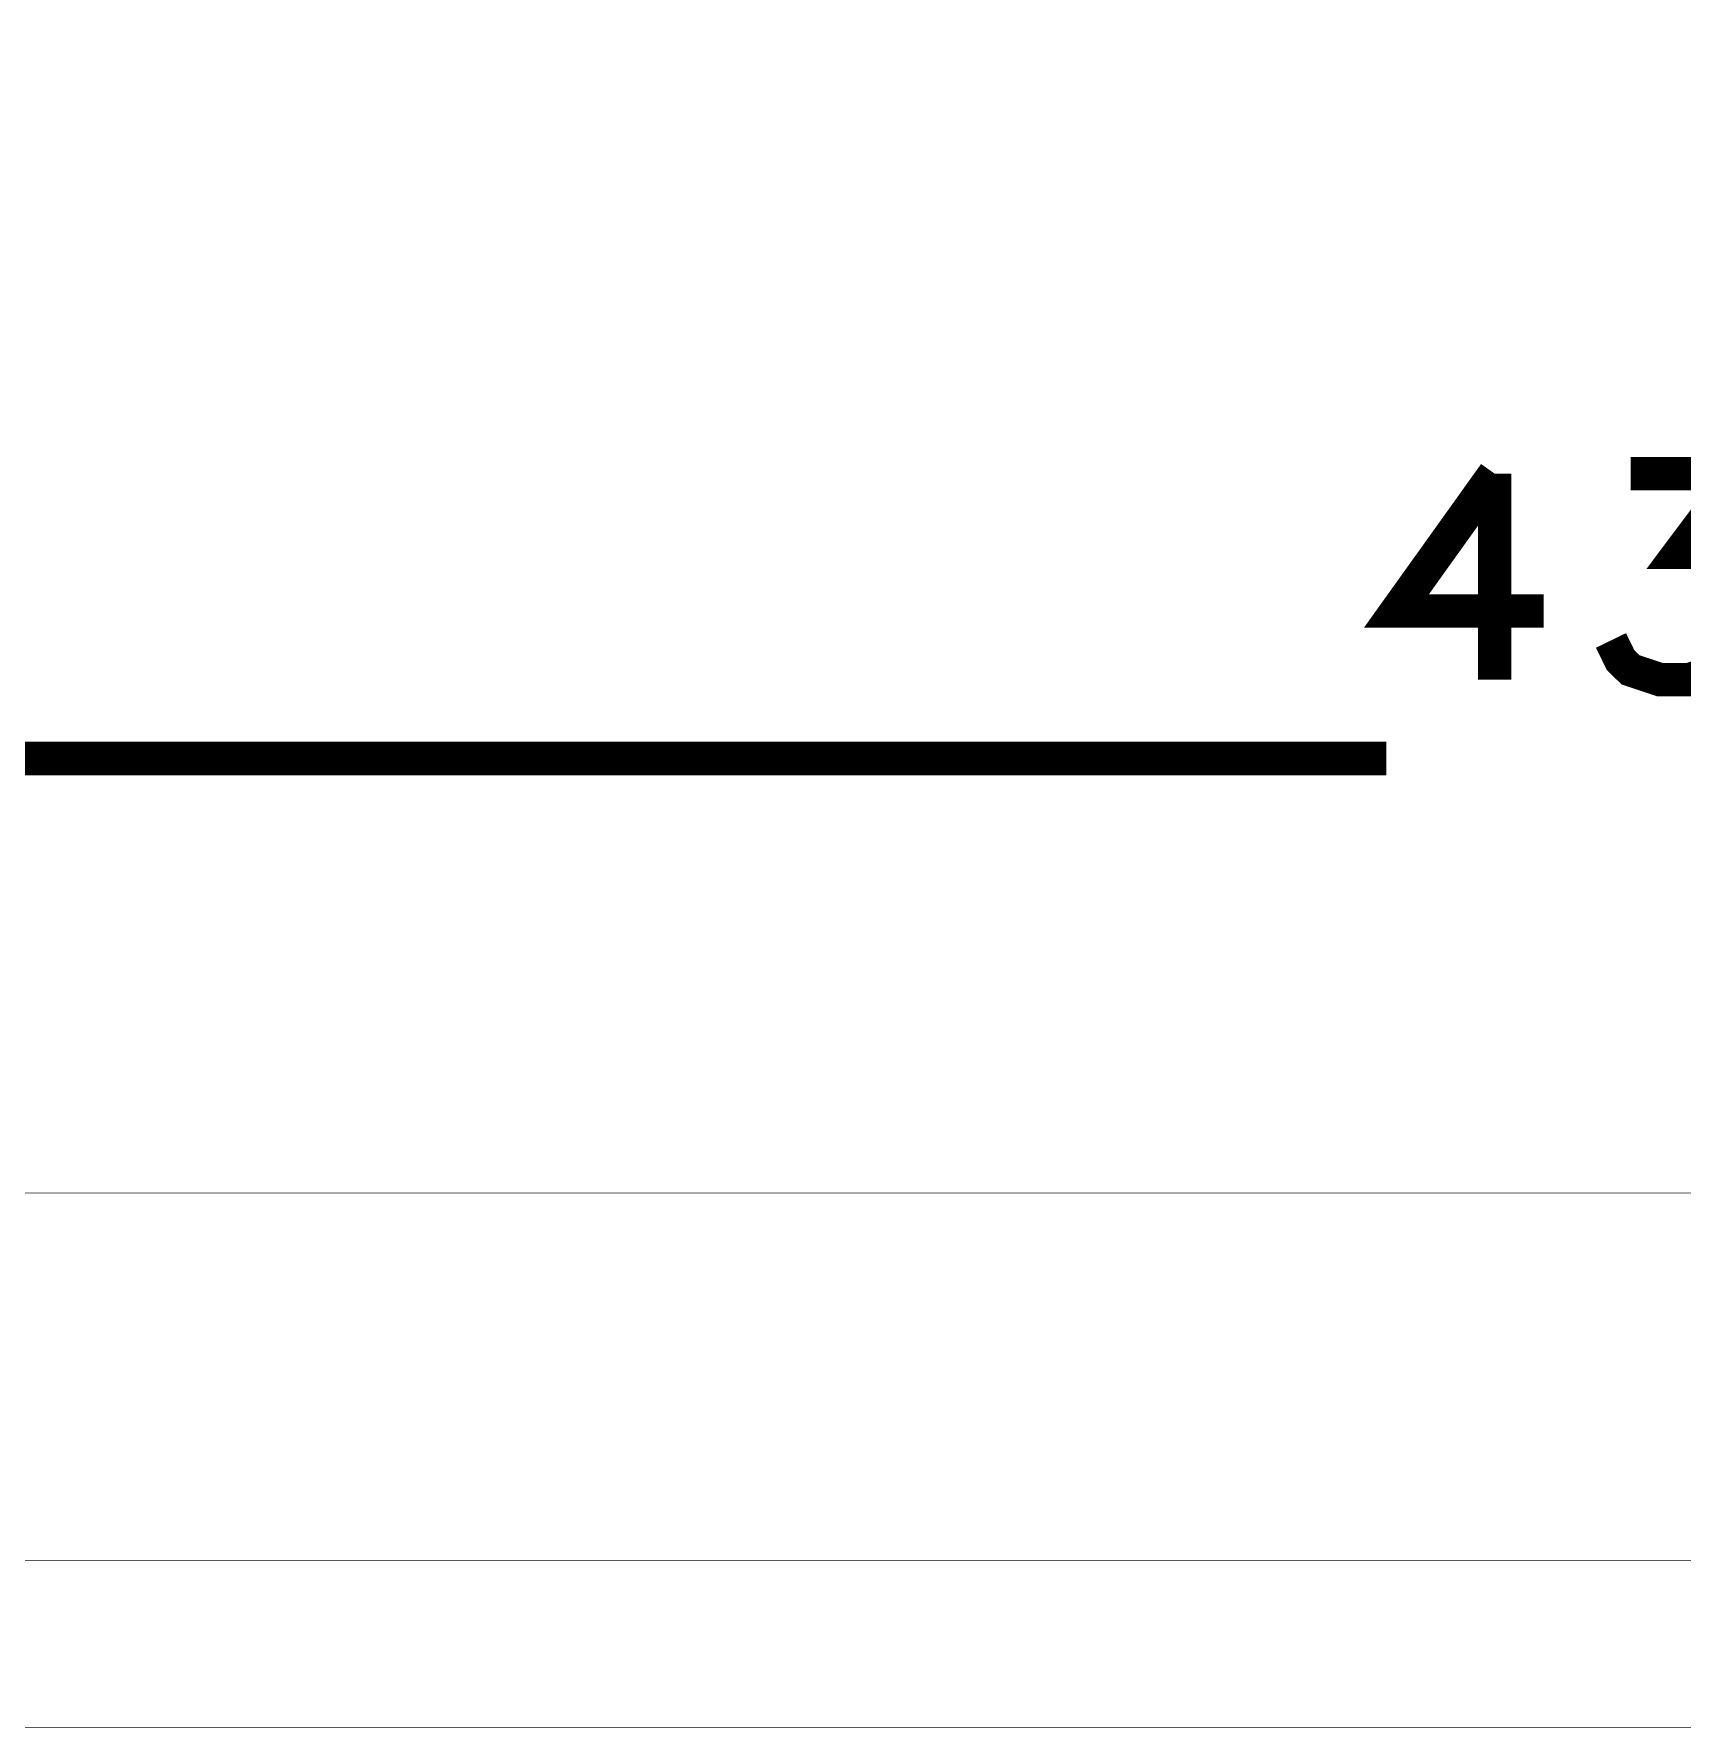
# Model space of a CAD drawing. Header units: millimetres. Extents: x -29 to 68.7, y -13.3 to 46.
# Drawn here: x 6.55 to 19.08, y -13.34 to -0.46 of the extents above; entities that cross this region are included whole.
import ezdxf

# ---------------------------------------------------------------- set-up
doc = ezdxf.new("R2010")
doc.units = ezdxf.units.MM
doc.header["$MEASUREMENT"] = 0
for name, color, linetype, true_color in [('Bottom-Layer', 7, 'Continuous', 0x0000ff), ('Document-Layer', 7, 'Continuous', 0xffffff), ('Inner1', 7, 'Continuous', 0x999966), ('Top-Layer', 7, 'Continuous', 0xff0000)]:
    doc.layers.add(name, color=color, linetype=linetype, true_color=true_color)

msp = doc.modelspace()

# ---------------------------------------------------------------- linework, layer by layer
at = {"layer": 'Bottom-Layer', "const_width": 0.00508}
msp.add_lwpolyline([(-28.956, -13.335), (-28.956, 45.974), (61.087, 45.974), (61.087, -13.335)], close=True, dxfattribs=at)
at = {"layer": 'Document-Layer', "const_width": 0.254}
for points in [[(17.651, -3.805), (16.904, -4.849), (18.024, -4.849)], [(17.651, -3.805), (17.651, -5.37)], [(18.684, -3.805), (19.505, -3.805), (19.058, -4.402), (19.281, -4.402), (19.431, -4.475), (19.505, -4.549), (19.579, -4.773), (19.579, -4.923), (19.505, -5.146), (19.355, -5.296), (19.131, -5.37), (18.908, -5.37), (18.684, -5.296), (18.608, -5.222), (18.535, -5.072)], [(0, -5.969), (16.828, -5.969)]]:
    msp.add_lwpolyline(points, dxfattribs=at)
at = {"layer": 'Inner1', "const_width": 0.00508}
msp.add_lwpolyline([(-26.416, -12.065), (-26.416, 40.513), (68.707, 40.513), (68.707, -12.065)], close=True, dxfattribs=at)
at = {"layer": 'Top-Layer', "const_width": 0.00508}
msp.add_lwpolyline([(-25.273, -9.271), (-25.273, 39.624), (59.563, 39.624), (59.563, -9.271)], close=True, dxfattribs=at)

doc.saveas('drawing.dxf')
